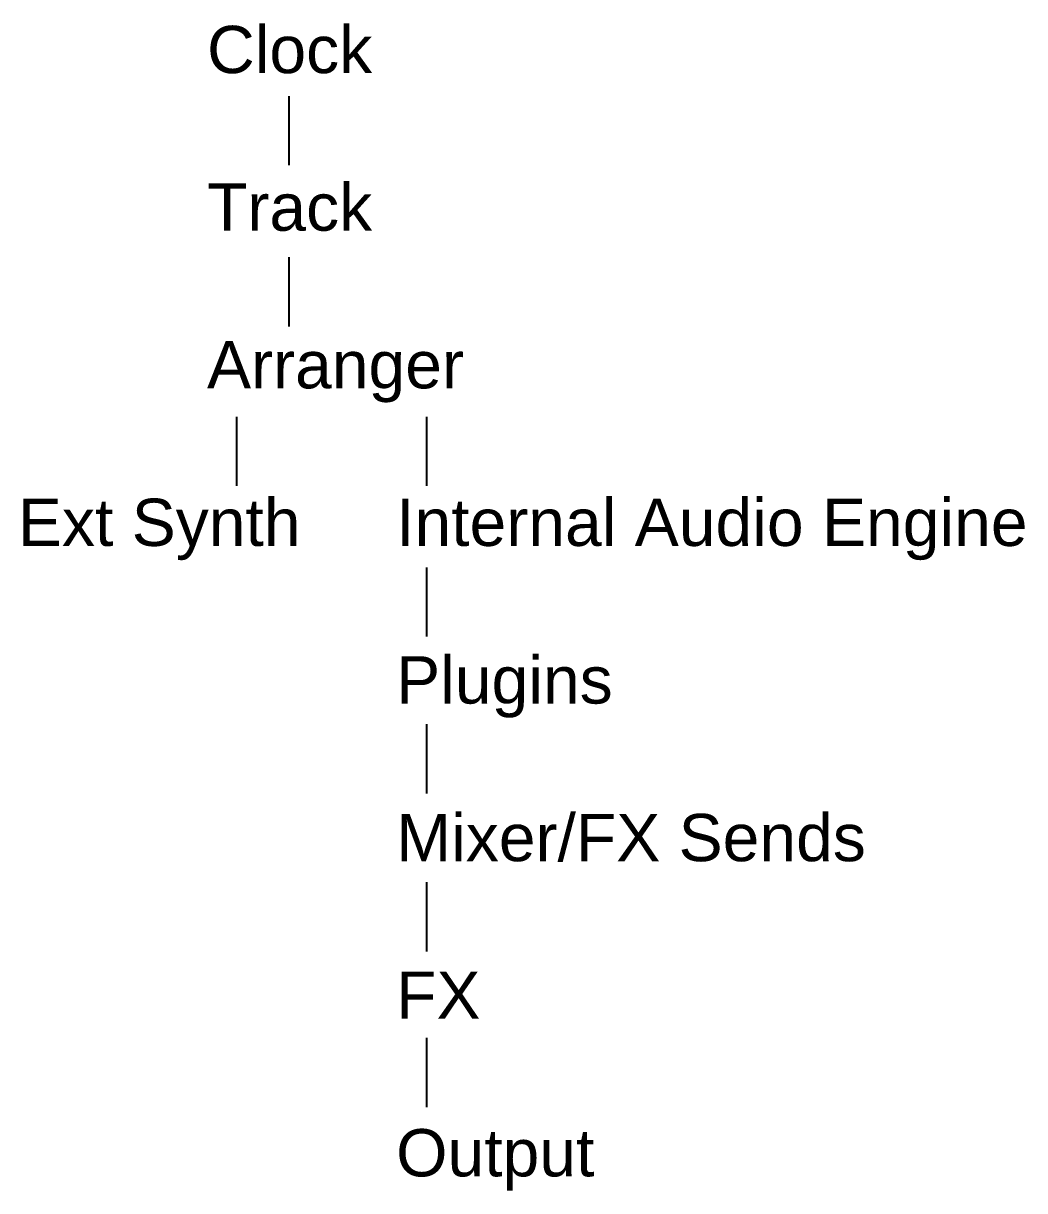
# Model space of a CAD drawing. Header units: millimetres. Extents: x -175 to 2286, y -1714 to 1134.
# Drawn here: x 276.5 to 329.4, y 10.2 to 71.9 of the extents above; entities that cross this region are included whole.
import ezdxf

# ---------------------------------------------------------------- set-up
doc = ezdxf.new("R2010")
doc.units = ezdxf.units.MM
doc.styles.get("Standard").update_dxf_attribs({"font": 'arial.ttf'})

msp = doc.modelspace()

# ---------------------------------------------------------------- linework, layer by layer
for p, q in [((290.522, 68.07), (290.522, 64.407)), ((290.522, 59.549), (290.522, 55.886)), ((287.75, 51.114), (287.75, 47.45)), ((297.791, 51.114), (297.791, 47.45)), ((297.791, 43.144), (297.791, 39.48)), ((297.791, 34.852), (297.791, 31.189)), ((297.791, 26.489), (297.791, 22.826)), ((297.791, 18.267), (297.791, 14.604))]:
    msp.add_line(p, q)

# ---------------------------------------------------------------- texts
at = {"insert": (276.194, 71.782), "char_height": 2.5, "attachment_point": 1}
msp.add_mtext_dynamic_manual_height_columns('^IClock\\P\\P^ITrack\\P\\P^IArranger\\P\\PExt Synth^IInternal Audio Engine\\P^I^I\\P^I^IPlugins\\P\\P^I^IMixer/FX Sends\\P\\P^I^IFX\\P^I^I\\P^I^IOutput', width=74.2225, gutter_width=12.5, heights=[90.9], dxfattribs=at)

doc.saveas('drawing.dxf')
